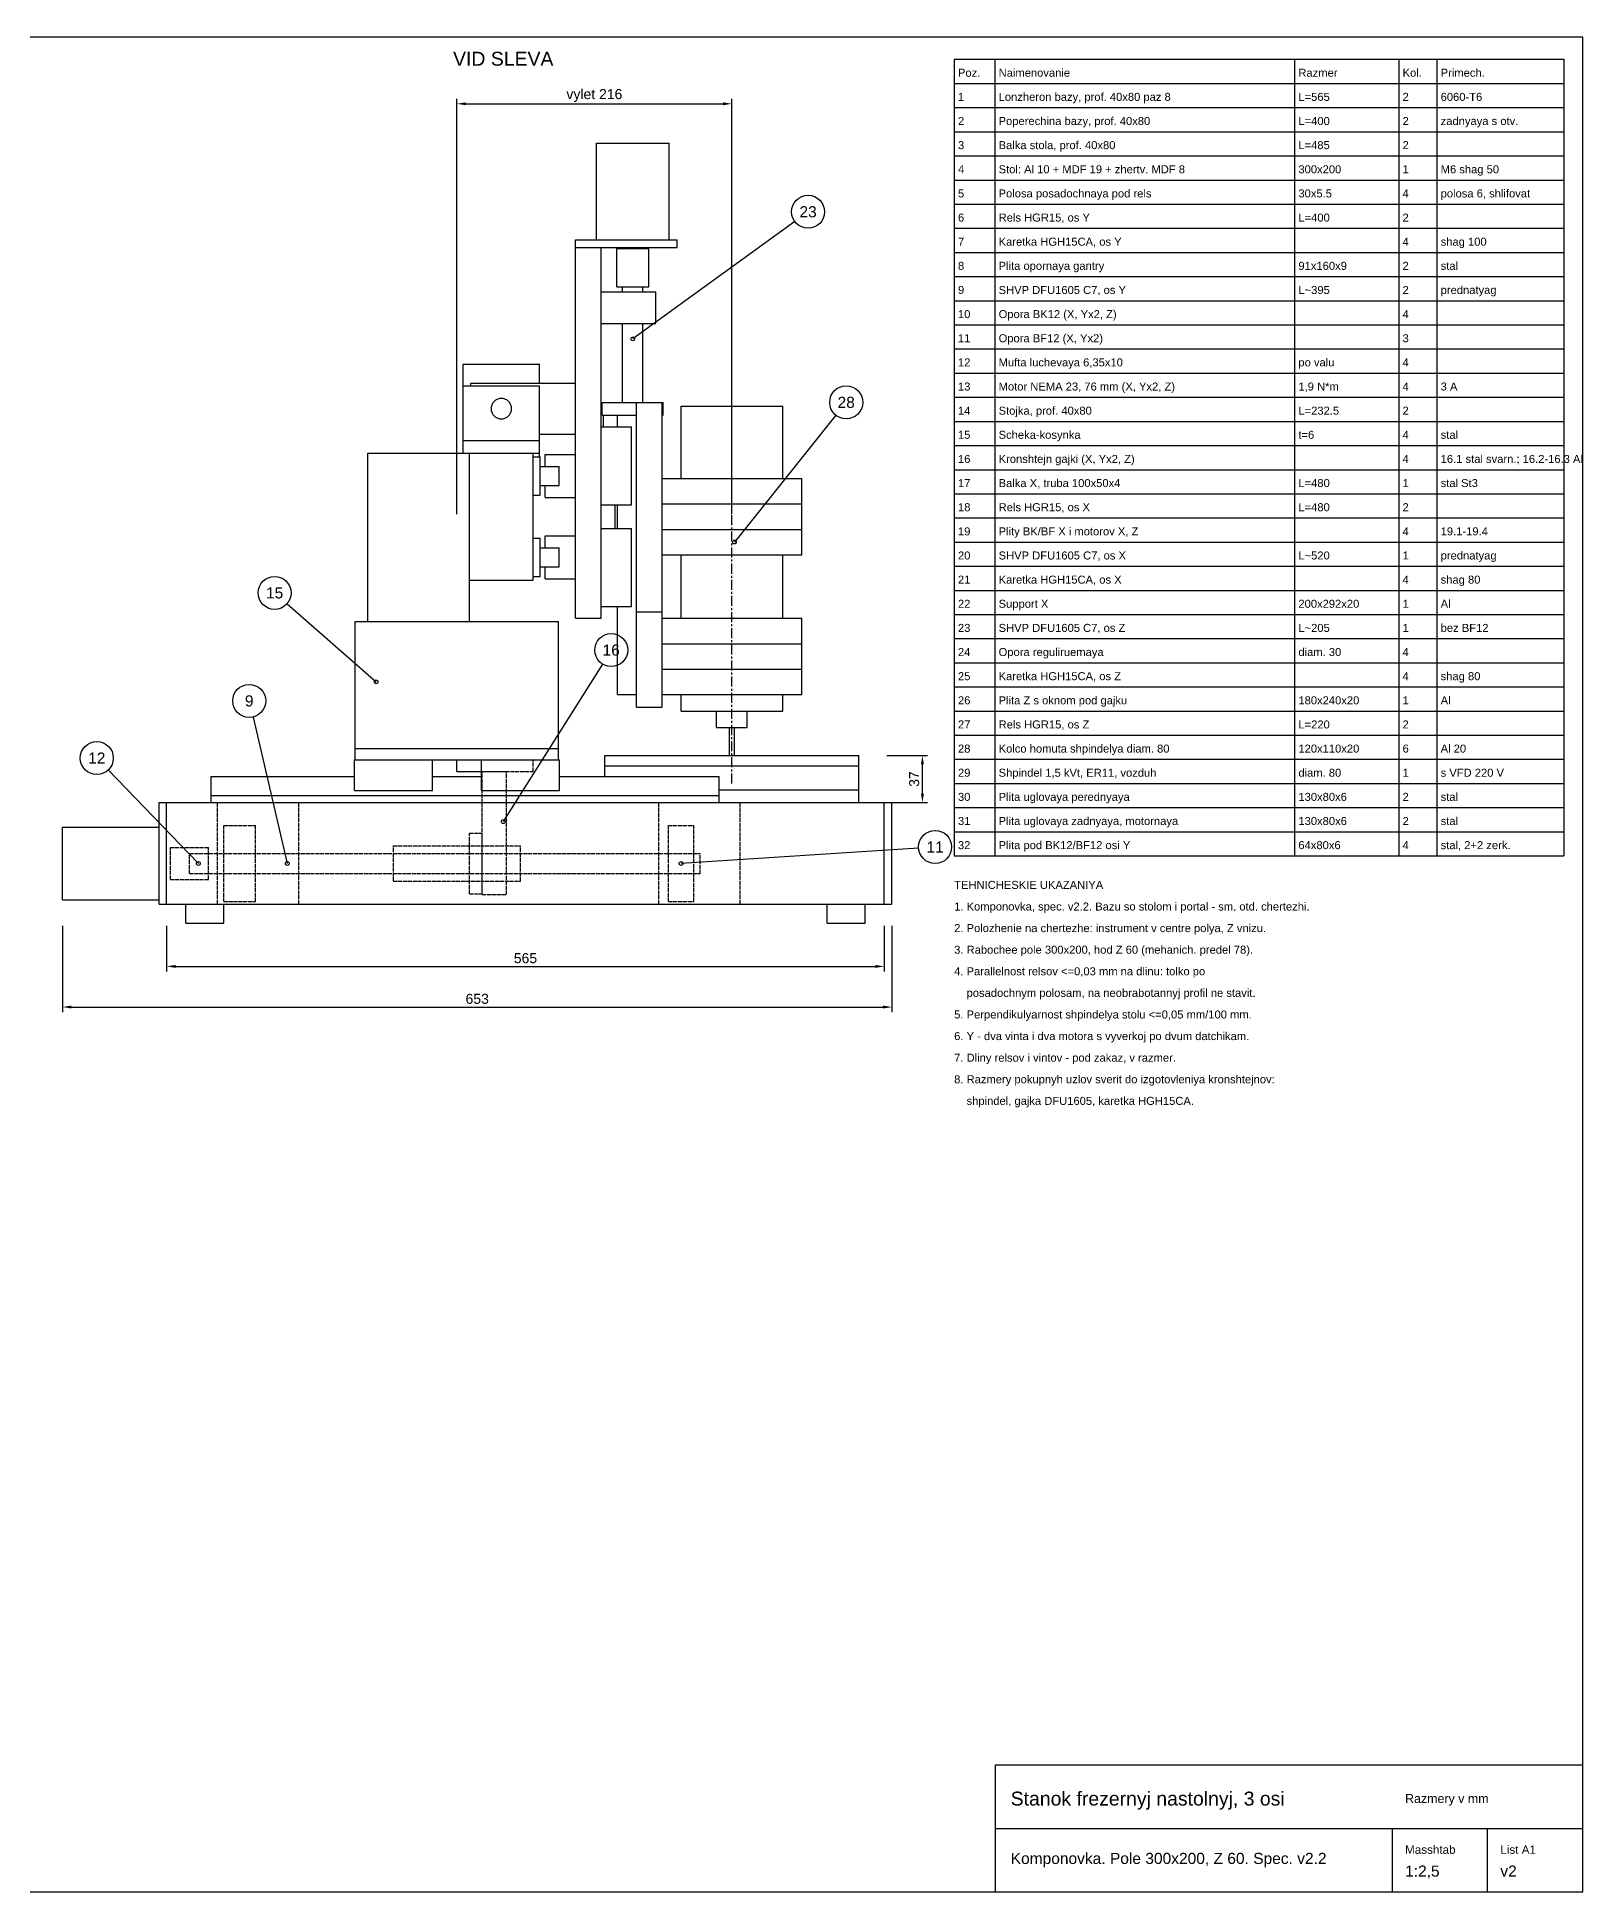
# Model space of a CAD drawing. Header units: millimetres. Extents: x 50 to 2090, y 7 to 1472.
# Drawn here: x 873 to 2090, y 12 to 1472 of the extents above; entities that cross this region are included whole.
import ezdxf
from ezdxf.enums import TextEntityAlignment as Align

# ---------------------------------------------------------------- set-up
doc = ezdxf.new("R2010")
doc.units = ezdxf.units.MM
doc.header["$LTSCALE"] = 2.5
doc.linetypes.add('CENTER', pattern=[5.08, 3.175, -0.635, 0.635, -0.635])
doc.linetypes.add('DASHED', pattern=[1.524, 1.27, -0.254])
for name, color, linetype in [('Golova', 212, 'CONTINUOUS'), ('Nevidimye', 8, 'DASHED'), ('Osevye', 8, 'CENTER'), ('Privod', 134, 'CONTINUOUS'), ('Rama', 7, 'CONTINUOUS'), ('Ramka', 7, 'CONTINUOUS'), ('Razmery', 8, 'CONTINUOUS'), ('Relsy', 5, 'CONTINUOUS'), ('SHVP', 1, 'CONTINUOUS'), ('Stol', 34, 'CONTINUOUS'), ('Tekst', 7, 'CONTINUOUS'), ('Uzly', 94, 'CONTINUOUS')]:
    doc.layers.add(name, color=color, linetype=linetype)
doc.styles.add('CHERT', font='arial.ttf')
doc.dimstyles.new('CHERT', dxfattribs={"dimtxt": 7.875, "dimasz": 7, "dimexe": 4, "dimexo": 2, "dimgap": 2.5, "dimtad": 1, "dimdec": 0, "dimtxsty": 'CHERT', "dimcen": 2.5, "dimazin": 3, "dimtfac": 1, "dimtmove": 0, "dimatfit": 3})

msp = doc.modelspace()

# ---------------------------------------------------------------- linework, layer by layer
at = {"layer": 'Golova'}
for p, q in [((1297, 1307), (1317, 1307)), ((1297, 1015), (1297, 1307)), ((1317, 1015), (1317, 1307)), ((1345, 1185), (1365, 1185)), ((1345, 1020), (1345, 1185)), ((1350, 1185), (1365, 1185)), ((1365, 1020), (1365, 1185)), ((1365, 1020), (1365, 1175)), ((1380, 1182), (1460, 1182)), ((1380, 1125), (1380, 1182)), ((1460, 1125), (1460, 1182)), ((1365, 1125), (1475, 1125)), ((1365, 1105), (1365, 1125)), ((1475, 1105), (1475, 1125)), ((1365, 1105), (1475, 1105)), ((1365, 1085), (1365, 1105)), ((1365, 1105), (1475, 1105)), ((1475, 1085), (1475, 1105)), ((1345, 1020), (1345, 1085)), ((1365, 1085), (1475, 1085)), ((1365, 1065), (1365, 1085)), ((1365, 1085), (1475, 1085)), ((1475, 1065), (1475, 1085)), ((1365, 1065), (1475, 1065)), ((1380, 1015), (1380, 1065)), ((1460, 1015), (1460, 1065)), ((1297, 1015), (1317, 1015)), ((1345, 1020), (1365, 1020)), ((1345, 945), (1345, 1020)), ((1345, 1020), (1365, 1020)), ((1345, 1020), (1365, 1020)), ((1365, 945), (1365, 1020)), ((1365, 1015), (1475, 1015)), ((1365, 995), (1365, 1015)), ((1475, 995), (1475, 1015)), ((1365, 995), (1475, 995)), ((1365, 975), (1365, 995)), ((1365, 995), (1475, 995)), ((1475, 975), (1475, 995)), ((1365, 975), (1475, 975)), ((1365, 955), (1365, 975)), ((1365, 975), (1475, 975)), ((1475, 955), (1475, 975)), ((1365, 955), (1475, 955)), ((1380, 942), (1380, 955)), ((1460, 942), (1460, 955)), ((1345, 945), (1365, 945)), ((1380, 942), (1460, 942)), ((1408, 942), (1432, 942)), ((1408, 929), (1408, 942)), ((1432, 929), (1432, 942)), ((1408, 929), (1432, 929)), ((1418, 929), (1422, 929)), ((1418, 907), (1418, 929)), ((1422, 907), (1422, 929)), ((1418, 907), (1422, 907))]:
    msp.add_line(p, q, dxfattribs=at)
at = {"layer": 'Nevidimye'}
for p, q in [((1222.8, 894.5), (1263.5, 894.5)), ((1222.8, 894.5), (1263.5, 894.5)), ((1223.5, 894.5), (1242.5, 894.5)), ((1223.5, 870), (1223.5, 894.5)), ((1223.5, 894.5), (1242.5, 894.5)), ((1223.5, 870), (1223.5, 894.5)), ((1242.5, 870), (1242.5, 894.5)), ((1242.5, 870), (1242.5, 894.5)), ((1263.5, 894.5), (1263.5, 903.5)), ((1263.5, 894.5), (1263.5, 903.5)), ((1015, 790), (1015, 870)), ((1015, 790), (1015, 870)), ((1079, 790), (1079, 870)), ((1079, 790), (1079, 870)), ((1223.5, 797.5), (1223.5, 870)), ((1223.5, 797.5), (1223.5, 870)), ((1242.5, 797.5), (1242.5, 870)), ((1242.5, 797.5), (1242.5, 870)), ((1362.5, 790), (1362.5, 870)), ((1362.5, 790), (1362.5, 870)), ((1426.5, 790), (1426.5, 870)), ((1426.5, 790), (1426.5, 870)), ((1020, 852), (1045, 852)), ((1020, 792), (1020, 852)), ((1020, 852), (1045, 852)), ((1020, 792), (1020, 852)), ((1045, 792), (1045, 852)), ((1045, 792), (1045, 852)), ((1370, 852), (1390, 852)), ((1370, 792), (1370, 852)), ((1370, 852), (1390, 852)), ((1370, 792), (1370, 852)), ((1390, 792), (1390, 852)), ((1390, 792), (1390, 852)), ((978, 834.5), (1008, 834.5)), ((978, 809.5), (978, 834.5)), ((978, 834.5), (1008, 834.5)), ((978, 809.5), (978, 834.5)), ((1008, 809.5), (1008, 834.5)), ((1008, 809.5), (1008, 834.5)), ((1153.5, 836), (1253.5, 836)), ((1153.5, 808), (1153.5, 836)), ((1153.5, 836), (1253.5, 836)), ((1153.5, 808), (1153.5, 836)), ((1213.5, 846), (1223.5, 846)), ((1213.5, 798), (1213.5, 846)), ((1213.5, 846), (1223.5, 846)), ((1213.5, 798), (1213.5, 846)), ((1223.5, 798), (1223.5, 846)), ((1223.5, 798), (1223.5, 846)), ((1253.5, 808), (1253.5, 836)), ((1253.5, 808), (1253.5, 836)), ((993, 830), (1395, 830)), ((993, 814), (993, 830)), ((993, 830), (1395, 830)), ((993, 814), (993, 830)), ((1395, 814), (1395, 830)), ((1395, 814), (1395, 830)), ((978, 809.5), (1008, 809.5)), ((978, 809.5), (1008, 809.5)), ((993, 814), (1395, 814)), ((993, 814), (1395, 814)), ((1153.5, 808), (1253.5, 808)), ((1153.5, 808), (1253.5, 808)), ((1020, 792), (1045, 792)), ((1020, 792), (1045, 792)), ((1213.5, 798), (1223.5, 798)), ((1213.5, 798), (1223.5, 798)), ((1223.5, 797.5), (1242.5, 797.5)), ((1223.5, 797.5), (1242.5, 797.5)), ((1370, 792), (1390, 792)), ((1370, 792), (1390, 792))]:
    msp.add_line(p, q, dxfattribs=at)
at = {"layer": 'Osevye'}
msp.add_line((1420, 885), (1420, 1415), dxfattribs=at)
at = {"layer": 'Privod'}
for p, q in [((1313.5, 1389), (1370.5, 1389)), ((1313.5, 1313), (1313.5, 1389)), ((1370.5, 1313), (1370.5, 1389)), ((1313.5, 1313), (1370.5, 1313)), ((1329.5, 1306), (1354.5, 1306)), ((1329.5, 1276), (1329.5, 1306)), ((1354.5, 1276), (1354.5, 1306)), ((1329.5, 1276), (1354.5, 1276)), ((893, 850.5), (969, 850.5)), ((893, 793.5), (893, 850.5)), ((893, 850.5), (969, 850.5)), ((893, 793.5), (893, 850.5)), ((969, 793.5), (969, 850.5)), ((969, 793.5), (969, 850.5)), ((893, 793.5), (969, 793.5)), ((893, 793.5), (969, 793.5))]:
    msp.add_line(p, q, dxfattribs=at)
at = {"layer": 'Rama'}
for p, q in [((1133.5, 1145), (1213.5, 1145)), ((1133.5, 1012.5), (1133.5, 1145)), ((1133.5, 1145), (1213.5, 1145)), ((1133.5, 1012.5), (1133.5, 1145)), ((1213.5, 1012.5), (1213.5, 1145)), ((1213.5, 1012.5), (1213.5, 1145)), ((1213.5, 1145), (1263.5, 1145)), ((1213.5, 1045), (1213.5, 1145)), ((1263.5, 1045), (1263.5, 1145)), ((1213.5, 1045), (1263.5, 1045)), ((1133.5, 912.5), (1213.5, 912.5)), ((1133.5, 912.5), (1213.5, 912.5)), ((975, 870), (1540, 870)), ((975, 790), (975, 870)), ((975, 870), (1540, 870)), ((975, 790), (975, 870)), ((975, 870), (1015, 870)), ((975, 790), (975, 870)), ((1015, 870), (1500, 870)), ((1015, 870), (1500, 870)), ((1500, 870), (1540, 870)), ((1540, 790), (1540, 870)), ((1540, 790), (1540, 870)), ((1540, 790), (1540, 870)), ((975, 790), (1540, 790)), ((975, 790), (1540, 790)), ((975, 790), (1015, 790)), ((990, 790), (1020, 790)), ((990, 775), (990, 790)), ((990, 790), (1020, 790)), ((990, 775), (990, 790)), ((1015, 790), (1500, 790)), ((1015, 790), (1500, 790)), ((1020, 775), (1020, 790)), ((1020, 775), (1020, 790)), ((1495, 790), (1525, 790)), ((1495, 775), (1495, 790)), ((1495, 790), (1525, 790)), ((1495, 775), (1495, 790)), ((1500, 790), (1540, 790)), ((1525, 775), (1525, 790)), ((1525, 775), (1525, 790)), ((990, 775), (1020, 775)), ((990, 775), (1020, 775)), ((1495, 775), (1525, 775)), ((1495, 775), (1525, 775))]:
    msp.add_line(p, q, dxfattribs=at)
at = {"layer": 'Ramka'}
for p, q in [((2090, 1472.5), (50, 1472.5)), ((2090, 12.5), (2090, 1472.5)), ((1595, 1455), (2075, 1455)), ((1595, 1455), (1595, 828)), ((1627, 1455), (1627, 828)), ((1863, 1455), (1863, 828)), ((1945, 1455), (1945, 828)), ((1975, 1455), (1975, 828)), ((2075, 1455), (2075, 828)), ((1595, 1436), (2075, 1436)), ((1595, 1417), (2075, 1417)), ((1595, 1398), (2075, 1398)), ((1595, 1379), (2075, 1379)), ((1595, 1360), (2075, 1360)), ((1595, 1341), (2075, 1341)), ((1595, 1322), (2075, 1322)), ((1595, 1303), (2075, 1303)), ((1595, 1284), (2075, 1284)), ((1595, 1265), (2075, 1265)), ((1595, 1246), (2075, 1246)), ((1595, 1227), (2075, 1227)), ((1595, 1208), (2075, 1208)), ((1595, 1189), (2075, 1189)), ((1595, 1170), (2075, 1170)), ((1595, 1151), (2075, 1151)), ((1595, 1132), (2075, 1132)), ((1595, 1113), (2075, 1113)), ((1595, 1094), (2075, 1094)), ((1595, 1075), (2075, 1075)), ((1595, 1056), (2075, 1056)), ((1595, 1037), (2075, 1037)), ((1595, 1018), (2075, 1018)), ((1595, 999), (2075, 999)), ((1595, 980), (2075, 980)), ((1595, 961), (2075, 961)), ((1595, 942), (2075, 942)), ((1595, 923), (2075, 923)), ((1595, 904), (2075, 904)), ((1595, 885), (2075, 885)), ((1595, 866), (2075, 866)), ((1595, 847), (2075, 847)), ((1595, 828), (2075, 828)), ((1627.5, 12.5), (1627.5, 112.5)), ((1627.5, 112.5), (2090, 112.5)), ((1627.5, 62.5), (2090, 62.5)), ((1940, 12.5), (1940, 62.5)), ((2015, 12.5), (2015, 62.5)), ((50, 12.5), (2090, 12.5))]:
    msp.add_line(p, q, dxfattribs=at)
at = {"layer": 'Relsy'}
for p, q in [((1330, 1175), (1345, 1175)), ((1330, 1165.7), (1330, 1175)), ((1345, 955), (1345, 1175)), ((1263.5, 1142), (1269, 1142)), ((1263.5, 1112), (1263.5, 1142)), ((1269, 1112), (1269, 1142)), ((1269, 1134.5), (1284, 1134.5)), ((1269, 1119.5), (1269, 1134.5)), ((1284, 1119.5), (1284, 1134.5)), ((1263.5, 1112), (1269, 1112)), ((1269, 1119.5), (1284, 1119.5)), ((1330, 1085.7), (1330, 1104.3)), ((1345, 955), (1345, 1085)), ((1263.5, 1078), (1269, 1078)), ((1263.5, 1048), (1263.5, 1078)), ((1269, 1048), (1269, 1078)), ((1269, 1070.5), (1284, 1070.5)), ((1269, 1055.5), (1269, 1070.5)), ((1284, 1055.5), (1284, 1070.5)), ((1269, 1055.5), (1284, 1055.5)), ((1263.5, 1048), (1269, 1048)), ((1330, 955), (1330, 1024.3)), ((1330, 955), (1330, 1024.3)), ((1330, 955), (1345, 955)), ((1330, 955), (1345, 955)), ((1010, 890.5), (1122.8, 890.5)), ((1010, 875.5), (1010, 890.5)), ((1010, 890.5), (1122.8, 890.5)), ((1010, 875.5), (1010, 890.5)), ((1184.2, 890.5), (1222.8, 890.5)), ((1184.2, 890.5), (1222.8, 890.5)), ((1284.2, 890.5), (1410, 890.5)), ((1284.2, 890.5), (1320, 890.5)), ((1410, 875.5), (1410, 890.5)), ((1010, 875.5), (1410, 875.5)), ((1010, 870), (1010, 875.5)), ((1010, 875.5), (1410, 875.5)), ((1010, 875.5), (1223.5, 875.5)), ((1010, 870), (1010, 875.5)), ((1010, 875.5), (1223.5, 875.5)), ((1010, 870), (1410, 870)), ((1010, 870), (1410, 870)), ((1242.5, 875.5), (1320, 875.5)), ((1242.5, 875.5), (1320, 875.5)), ((1410, 870), (1410, 875.5))]:
    msp.add_line(p, q, dxfattribs=at)
at = {"layer": 'SHVP'}
for p, q in [((1334, 1272), (1334, 1276)), ((1350, 1272), (1350, 1276)), ((1334, 1185), (1334, 1247)), ((1350, 1185), (1350, 1247)), ((1231, 1182.7), (1230.8, 1182.1)), ((1231.2, 1183.4), (1231, 1182.7)), ((1231.6, 1184), (1231.2, 1183.4)), ((1231.9, 1184.6), (1231.6, 1184)), ((1232.4, 1185.1), (1231.9, 1184.6)), ((1232.8, 1185.7), (1232.4, 1185.1)), ((1233.4, 1186.1), (1232.8, 1185.7)), ((1233.9, 1186.6), (1233.4, 1186.1)), ((1234.5, 1186.9), (1233.9, 1186.6)), ((1235.1, 1187.3), (1234.5, 1186.9)), ((1235.8, 1187.5), (1235.1, 1187.3)), ((1236.4, 1187.7), (1235.8, 1187.5)), ((1237.1, 1187.9), (1236.4, 1187.7)), ((1237.8, 1188), (1237.1, 1187.9)), ((1238.5, 1188), (1237.8, 1188)), ((1239.2, 1188), (1238.5, 1188)), ((1239.9, 1187.9), (1239.2, 1188)), ((1240.6, 1187.7), (1239.9, 1187.9)), ((1241.2, 1187.5), (1240.6, 1187.7)), ((1241.9, 1187.3), (1241.2, 1187.5)), ((1242.5, 1186.9), (1241.9, 1187.3)), ((1243.1, 1186.6), (1242.5, 1186.9)), ((1243.6, 1186.1), (1243.1, 1186.6)), ((1244.2, 1185.7), (1243.6, 1186.1)), ((1244.6, 1185.1), (1244.2, 1185.7)), ((1245.1, 1184.6), (1244.6, 1185.1)), ((1245.4, 1184), (1245.1, 1184.6)), ((1245.8, 1183.4), (1245.4, 1184)), ((1246, 1182.7), (1245.8, 1183.4)), ((1246.2, 1182.1), (1246, 1182.7)), ((1318, 1185), (1366, 1185)), ((1318, 1175), (1318, 1185)), ((1328, 1185), (1356, 1185)), ((1366, 1175), (1366, 1185)), ((1230.6, 1181.4), (1230.5, 1180.7)), ((1230.5, 1180.7), (1230.5, 1180)), ((1230.5, 1180), (1230.5, 1179.3)), ((1230.5, 1179.3), (1230.6, 1178.6)), ((1230.8, 1182.1), (1230.6, 1181.4)), ((1230.6, 1178.6), (1230.8, 1177.9)), ((1230.8, 1177.9), (1231, 1177.3)), ((1231, 1177.3), (1231.2, 1176.6)), ((1231.2, 1176.6), (1231.6, 1176)), ((1231.6, 1176), (1231.9, 1175.4)), ((1231.9, 1175.4), (1232.4, 1174.9)), ((1232.4, 1174.9), (1232.8, 1174.3)), ((1232.8, 1174.3), (1233.4, 1173.9)), ((1233.4, 1173.9), (1233.9, 1173.4)), ((1233.9, 1173.4), (1234.5, 1173.1)), ((1234.5, 1173.1), (1235.1, 1172.7)), ((1235.1, 1172.7), (1235.8, 1172.5)), ((1235.8, 1172.5), (1236.4, 1172.3)), ((1236.4, 1172.3), (1237.1, 1172.1)), ((1237.1, 1172.1), (1237.8, 1172)), ((1237.8, 1172), (1238.5, 1172)), ((1238.5, 1172), (1239.2, 1172)), ((1239.2, 1172), (1239.9, 1172.1)), ((1239.9, 1172.1), (1240.6, 1172.3)), ((1240.6, 1172.3), (1241.2, 1172.5)), ((1241.2, 1172.5), (1241.9, 1172.7)), ((1241.9, 1172.7), (1242.5, 1173.1)), ((1242.5, 1173.1), (1243.1, 1173.4)), ((1243.1, 1173.4), (1243.6, 1173.9)), ((1243.6, 1173.9), (1244.2, 1174.3)), ((1244.2, 1174.3), (1244.6, 1174.9)), ((1244.6, 1174.9), (1245.1, 1175.4)), ((1245.1, 1175.4), (1245.4, 1176)), ((1245.4, 1176), (1245.8, 1176.6)), ((1245.8, 1176.6), (1246, 1177.3)), ((1246, 1177.3), (1246.2, 1177.9)), ((1246.4, 1181.4), (1246.2, 1182.1)), ((1246.2, 1177.9), (1246.4, 1178.6)), ((1246.5, 1180.7), (1246.4, 1181.4)), ((1246.4, 1178.6), (1246.5, 1179.3)), ((1246.5, 1180), (1246.5, 1180.7)), ((1246.5, 1179.3), (1246.5, 1180)), ((1318, 1175), (1345, 1175)), ((1365, 1175), (1366, 1175)), ((1328, 1085.7), (1328, 1104.3))]:
    msp.add_line(p, q, dxfattribs=at)
at = {"layer": 'Stol'}
for p, q in [((1320, 907), (1520, 907)), ((1320, 899), (1320, 907)), ((1520, 899), (1520, 907)), ((1320, 899), (1520, 899)), ((1320, 890.5), (1320, 899)), ((1320, 899), (1520, 899)), ((1520, 880), (1520, 899)), ((1410, 880), (1520, 880)), ((1410, 880), (1520, 880)), ((1520, 870), (1520, 880)), ((1320, 870), (1520, 870))]:
    msp.add_line(p, q, dxfattribs=at)
at = {"layer": 'Tekst'}
for p, q in [((1469.5, 1327.4), (1342, 1235)), ((1501.9, 1174.8), (1422, 1075)), ((1069.8, 1026.4), (1140, 965)), ((1318.1, 979), (1240, 855)), ((1043, 937.3), (1070, 822)), ((929, 895.6), (1000, 822)), ((1567, 834.2), (1380, 822))]:
    msp.add_line(p, q, dxfattribs=at)
for centre, radius in [((1480, 1335), 13), ((1342, 1235), 1.5), ((1510, 1185), 13), ((1422, 1075), 1.5), ((1060, 1035), 13), ((1325, 990), 13), ((1140, 965), 1.5), ((1040, 950), 13), ((920, 905), 13), ((1240, 855), 1.5), ((1580, 835), 13), ((1000, 822), 1.5), ((1070, 822), 1.5), ((1380, 822), 1.5)]:
    msp.add_circle(centre, radius, dxfattribs=at)
at = {"layer": 'Uzly'}
for p, q in [((1297, 1313), (1377, 1313)), ((1297, 1307), (1297, 1313)), ((1297, 1307), (1377, 1307)), ((1377, 1307), (1377, 1313)), ((1317, 1272), (1360, 1272)), ((1317, 1247), (1317, 1272)), ((1360, 1247), (1360, 1272)), ((1317, 1247), (1360, 1247)), ((1208.5, 1215), (1268.5, 1215)), ((1208.5, 1145), (1208.5, 1215)), ((1268.5, 1200), (1268.5, 1215)), ((1208.5, 1198), (1268.5, 1198)), ((1208.5, 1155), (1208.5, 1198)), ((1208.5, 1198), (1214.5, 1198)), ((1208.5, 1155), (1208.5, 1198)), ((1214.5, 1200), (1297, 1200)), ((1214.5, 1198), (1214.5, 1200)), ((1268.5, 1155), (1268.5, 1198)), ((1297, 1160), (1297, 1200)), ((1319, 1175), (1345, 1175)), ((1319, 1165.7), (1319, 1175)), ((1345, 1145), (1345, 1175)), ((1208.5, 1155), (1268.5, 1155)), ((1208.5, 1145), (1208.5, 1155)), ((1208.5, 1155), (1268.5, 1155)), ((1208.5, 1145), (1208.5, 1155)), ((1208.5, 1155), (1268.5, 1155)), ((1208.5, 1155), (1268.5, 1155)), ((1268.5, 1155), (1268.5, 1160)), ((1268.5, 1142), (1268.5, 1160)), ((1268.5, 1160), (1297, 1160)), ((1268.5, 1145), (1268.5, 1155)), ((1268.5, 1145), (1268.5, 1155)), ((1317, 1165.7), (1341, 1165.7)), ((1317, 1104.3), (1317, 1165.7)), ((1317, 1165.7), (1319, 1165.7)), ((1317, 1104.3), (1317, 1165.7)), ((1341, 1104.3), (1341, 1165.7)), ((1208.5, 1145), (1268.5, 1145)), ((1208.5, 1145), (1268.5, 1145)), ((1273, 1144), (1297, 1144)), ((1273, 1134.5), (1273, 1144)), ((1273, 1144), (1297, 1144)), ((1273, 1134.5), (1273, 1144)), ((1297, 1110), (1297, 1144)), ((1297, 1110), (1297, 1144)), ((1273, 1110), (1273, 1119.5)), ((1273, 1110), (1273, 1119.5)), ((1273, 1110), (1297, 1110)), ((1273, 1110), (1297, 1110)), ((1317, 1104.3), (1341, 1104.3)), ((1317, 1104.3), (1328, 1104.3)), ((1317, 1085.7), (1341, 1085.7)), ((1317, 1024.3), (1317, 1085.7)), ((1317, 1085.7), (1328, 1085.7)), ((1317, 1024.3), (1317, 1085.7)), ((1341, 1024.3), (1341, 1085.7)), ((1273, 1080), (1297, 1080)), ((1273, 1070.5), (1273, 1080)), ((1273, 1080), (1297, 1080)), ((1273, 1070.5), (1273, 1080)), ((1297, 1046), (1297, 1080)), ((1297, 1046), (1297, 1080)), ((1273, 1046), (1273, 1055.5)), ((1273, 1046), (1273, 1055.5)), ((1273, 1046), (1297, 1046)), ((1273, 1046), (1297, 1046)), ((1317, 1024.3), (1341, 1024.3)), ((1317, 1024.3), (1330, 1024.3)), ((1123.5, 1012.5), (1133.5, 1012.5)), ((1123.5, 912.5), (1123.5, 1012.5)), ((1123.5, 1012.5), (1283.5, 1012.5)), ((1123.5, 912.5), (1123.5, 1012.5)), ((1123.5, 1012.5), (1133.5, 1012.5)), ((1123.5, 912.5), (1123.5, 1012.5)), ((1123.5, 1012.5), (1133.5, 1012.5)), ((1123.5, 912.5), (1123.5, 1012.5)), ((1213.5, 1012.5), (1283.5, 1012.5)), ((1213.5, 1012.5), (1283.5, 1012.5)), ((1213.5, 1012.5), (1283.5, 1012.5)), ((1283.5, 912.5), (1283.5, 1012.5)), ((1283.5, 912.5), (1283.5, 1012.5)), ((1283.5, 912.5), (1283.5, 1012.5)), ((1283.5, 912.5), (1283.5, 1012.5)), ((1123.5, 912.5), (1283.5, 912.5)), ((1123.5, 903.5), (1123.5, 912.5)), ((1123.5, 912.5), (1283.5, 912.5)), ((1123.5, 912.5), (1283.5, 912.5)), ((1123.5, 912.5), (1283.5, 912.5)), ((1123.5, 903.5), (1123.5, 912.5)), ((1123.5, 912.5), (1283.5, 912.5)), ((1123.5, 912.5), (1283.5, 912.5)), ((1283.5, 903.5), (1283.5, 912.5)), ((1283.5, 903.5), (1283.5, 912.5)), ((1122.8, 903.5), (1184.2, 903.5)), ((1122.8, 879.5), (1122.8, 903.5)), ((1122.8, 903.5), (1184.2, 903.5)), ((1122.8, 890.5), (1122.8, 903.5)), ((1123.5, 903.5), (1283.5, 903.5)), ((1123.5, 903.5), (1283.5, 903.5)), ((1184.2, 879.5), (1184.2, 903.5)), ((1184.2, 890.5), (1184.2, 903.5)), ((1203.5, 903.5), (1263.5, 903.5)), ((1203.5, 894.5), (1203.5, 903.5)), ((1203.5, 903.5), (1263.5, 903.5)), ((1203.5, 894.5), (1203.5, 903.5)), ((1203.5, 894.5), (1222.8, 894.5)), ((1203.5, 894.5), (1222.8, 894.5)), ((1222.8, 903.5), (1284.2, 903.5)), ((1222.8, 879.5), (1222.8, 903.5)), ((1222.8, 903.5), (1284.2, 903.5)), ((1222.8, 890.5), (1222.8, 894.5)), ((1284.2, 879.5), (1284.2, 903.5)), ((1284.2, 890.5), (1284.2, 903.5)), ((1122.8, 879.5), (1184.2, 879.5)), ((1222.8, 879.5), (1284.2, 879.5)), ((969, 870), (975, 870)), ((969, 790), (969, 870)), ((969, 870), (975, 870)), ((969, 790), (969, 870)), ((975, 790), (975, 870)), ((975, 790), (975, 870)), ((1015, 870), (1079, 870)), ((1015, 870), (1079, 870)), ((1223.5, 870), (1242.5, 870)), ((1223.5, 870), (1242.5, 870)), ((1223.5, 870), (1242.5, 870)), ((1223.5, 870), (1242.5, 870)), ((1362.5, 870), (1426.5, 870)), ((1362.5, 870), (1426.5, 870)), ((1540, 870), (1546, 870)), ((1540, 790), (1540, 870)), ((1540, 870), (1546, 870)), ((1540, 790), (1540, 870)), ((1546, 790), (1546, 870)), ((1546, 790), (1546, 870)), ((969, 790), (975, 790)), ((969, 790), (975, 790)), ((1015, 790), (1079, 790)), ((1015, 790), (1079, 790)), ((1362.5, 790), (1426.5, 790)), ((1362.5, 790), (1426.5, 790)), ((1540, 790), (1546, 790)), ((1540, 790), (1546, 790))]:
    msp.add_line(p, q, dxfattribs=at)

# ---------------------------------------------------------------- texts
at = {"layer": 'Tekst', "style": 'CHERT'}
msp.add_text('VID SLEVA', height=10.94, dxfattribs=at).set_placement((1240, 1450), align=Align.CENTER)
for s, height, p in [('Poz.', 6.3, (1598, 1441.3)), ('Naimenovanie', 6.3, (1630, 1441.3)), ('Razmer', 6.3, (1866, 1441.3)), ('Kol.', 6.3, (1948, 1441.3)), ('Primech.', 6.3, (1978, 1441.3)), ('1', 6.3, (1598, 1422.3)), ('Lonzheron bazy, prof. 40x80 paz 8', 6.3, (1630, 1422.3)), ('L=565', 6.3, (1866, 1422.3)), ('2', 6.3, (1948, 1422.3)), ('6060-T6', 6.3, (1978, 1422.3)), ('2', 6.3, (1598, 1403.3)), ('Poperechina bazy, prof. 40x80', 6.3, (1630, 1403.3)), ('L=400', 6.3, (1866, 1403.3)), ('2', 6.3, (1948, 1403.3)), ('zadnyaya s otv.', 6.3, (1978, 1403.3)), ('3', 6.3, (1598, 1384.3)), ('Balka stola, prof. 40x80', 6.3, (1630, 1384.3)), ('L=485', 6.3, (1866, 1384.3)), ('2', 6.3, (1948, 1384.3)), ('4', 6.3, (1598, 1365.3)), ('Stol: Al 10 + MDF 19 + zhertv. MDF 8', 6.3, (1630, 1365.3)), ('300x200', 6.3, (1866, 1365.3)), ('1', 6.3, (1948, 1365.3)), ('M6 shag 50', 6.3, (1978, 1365.3)), ('5', 6.3, (1598, 1346.3)), ('Polosa posadochnaya pod rels', 6.3, (1630, 1346.3)), ('30x5.5', 6.3, (1866, 1346.3)), ('4', 6.3, (1948, 1346.3)), ('polosa 6, shlifovat', 6.3, (1978, 1346.3)), ('6', 6.3, (1598, 1327.3)), ('Rels HGR15, os Y', 6.3, (1630, 1327.3)), ('L=400', 6.3, (1866, 1327.3)), ('2', 6.3, (1948, 1327.3)), ('7', 6.3, (1598, 1308.3)), ('Karetka HGH15CA, os Y', 6.3, (1630, 1308.3)), ('4', 6.3, (1948, 1308.3)), ('shag 100', 6.3, (1978, 1308.3)), ('8', 6.3, (1598, 1289.3)), ('Plita opornaya gantry', 6.3, (1630, 1289.3)), ('91x160x9', 6.3, (1866, 1289.3)), ('2', 6.3, (1948, 1289.3)), ('stal', 6.3, (1978, 1289.3)), ('9', 6.3, (1598, 1270.3)), ('SHVP DFU1605 C7, os Y', 6.3, (1630, 1270.3)), ('L~395', 6.3, (1866, 1270.3)), ('2', 6.3, (1948, 1270.3)), ('prednatyag', 6.3, (1978, 1270.3)), ('10', 6.3, (1598, 1251.3)), ('Opora BK12 (X, Yx2, Z)', 6.3, (1630, 1251.3)), ('4', 6.3, (1948, 1251.3)), ('11', 6.3, (1598, 1232.3)), ('Opora BF12 (X, Yx2)', 6.3, (1630, 1232.3)), ('3', 6.3, (1948, 1232.3)), ('12', 6.3, (1598, 1213.3)), ('Mufta luchevaya 6,35x10', 6.3, (1630, 1213.3)), ('po valu', 6.3, (1866, 1213.3)), ('4', 6.3, (1948, 1213.3)), ('13', 6.3, (1598, 1194.3)), ('Motor NEMA 23, 76 mm (X, Yx2, Z)', 6.3, (1630, 1194.3)), ('1,9 N*m', 6.3, (1866, 1194.3)), ('4', 6.3, (1948, 1194.3)), ('3 A', 6.3, (1978, 1194.3)), ('14', 6.3, (1598, 1175.3)), ('Stojka, prof. 40x80', 6.3, (1630, 1175.3)), ('L=232.5', 6.3, (1866, 1175.3)), ('2', 6.3, (1948, 1175.3)), ('15', 6.3, (1598, 1156.3)), ('Scheka-kosynka', 6.3, (1630, 1156.3)), ('t=6', 6.3, (1866, 1156.3)), ('4', 6.3, (1948, 1156.3)), ('stal', 6.3, (1978, 1156.3)), ('16', 6.3, (1598, 1137.3)), ('Kronshtejn gajki (X, Yx2, Z)', 6.3, (1630, 1137.3)), ('4', 6.3, (1948, 1137.3)), ('16.1 stal svarn.; 16.2-16.3 Al', 6.3, (1978, 1137.3)), ('17', 6.3, (1598, 1118.3)), ('Balka X, truba 100x50x4', 6.3, (1630, 1118.3)), ('L=480', 6.3, (1866, 1118.3)), ('1', 6.3, (1948, 1118.3)), ('stal St3', 6.3, (1978, 1118.3)), ('18', 6.3, (1598, 1099.3)), ('Rels HGR15, os X', 6.3, (1630, 1099.3)), ('L=480', 6.3, (1866, 1099.3)), ('2', 6.3, (1948, 1099.3)), ('19', 6.3, (1598, 1080.3)), ('Plity BK/BF X i motorov X, Z', 6.3, (1630, 1080.3)), ('4', 6.3, (1948, 1080.3)), ('19.1-19.4', 6.3, (1978, 1080.3)), ('20', 6.3, (1598, 1061.3)), ('SHVP DFU1605 C7, os X', 6.3, (1630, 1061.3)), ('L~520', 6.3, (1866, 1061.3)), ('1', 6.3, (1948, 1061.3)), ('prednatyag', 6.3, (1978, 1061.3)), ('21', 6.3, (1598, 1042.3)), ('Karetka HGH15CA, os X', 6.3, (1630, 1042.3)), ('4', 6.3, (1948, 1042.3)), ('shag 80', 6.3, (1978, 1042.3)), ('22', 6.3, (1598, 1023.3)), ('Support X', 6.3, (1630, 1023.3)), ('200x292x20', 6.3, (1866, 1023.3)), ('1', 6.3, (1948, 1023.3)), ('Al', 6.3, (1978, 1023.3)), ('23', 6.3, (1598, 1004.3)), ('SHVP DFU1605 C7, os Z', 6.3, (1630, 1004.3)), ('L~205', 6.3, (1866, 1004.3)), ('1', 6.3, (1948, 1004.3)), ('bez BF12', 6.3, (1978, 1004.3)), ('24', 6.3, (1598, 985.3)), ('Opora reguliruemaya', 6.3, (1630, 985.3)), ('diam. 30', 6.3, (1866, 985.3)), ('4', 6.3, (1948, 985.3)), ('25', 6.3, (1598, 966.3)), ('Karetka HGH15CA, os Z', 6.3, (1630, 966.3)), ('4', 6.3, (1948, 966.3)), ('shag 80', 6.3, (1978, 966.3)), ('26', 6.3, (1598, 947.3)), ('Plita Z s oknom pod gajku', 6.3, (1630, 947.3)), ('180x240x20', 6.3, (1866, 947.3)), ('1', 6.3, (1948, 947.3)), ('Al', 6.3, (1978, 947.3)), ('27', 6.3, (1598, 928.3)), ('Rels HGR15, os Z', 6.3, (1630, 928.3)), ('L=220', 6.3, (1866, 928.3)), ('2', 6.3, (1948, 928.3)), ('28', 6.3, (1598, 909.3)), ('Kolco homuta shpindelya diam. 80', 6.3, (1630, 909.3)), ('120x110x20', 6.3, (1866, 909.3)), ('6', 6.3, (1948, 909.3)), ('Al 20', 6.3, (1978, 909.3)), ('29', 6.3, (1598, 890.3)), ('Shpindel 1,5 kVt, ER11, vozduh', 6.3, (1630, 890.3)), ('diam. 80', 6.3, (1866, 890.3)), ('1', 6.3, (1948, 890.3)), ('s VFD 220 V', 6.3, (1978, 890.3)), ('30', 6.3, (1598, 871.3)), ('Plita uglovaya perednyaya', 6.3, (1630, 871.3)), ('130x80x6', 6.3, (1866, 871.3)), ('2', 6.3, (1948, 871.3)), ('stal', 6.3, (1978, 871.3)), ('31', 6.3, (1598, 852.3)), ('Plita uglovaya zadnyaya, motornaya', 6.3, (1630, 852.3)), ('130x80x6', 6.3, (1866, 852.3)), ('2', 6.3, (1948, 852.3)), ('stal', 6.3, (1978, 852.3)), ('32', 6.3, (1598, 833.3)), ('Plita pod BK12/BF12 osi Y', 6.3, (1630, 833.3)), ('64x80x6', 6.3, (1866, 833.3)), ('4', 6.3, (1948, 833.3)), ('stal, 2+2 zerk.', 6.3, (1978, 833.3)), ('TEHNICHESKIE UKAZANIYA', 6.3, (1595, 802)), ('1. Komponovka, spec. v2.2. Bazu so stolom i portal - sm. otd. chertezhi.', 6.3, (1595, 785)), ('2. Polozhenie na chertezhe: instrument v centre polya, Z vnizu.', 6.3, (1595, 768)), ('3. Rabochee pole 300x200, hod Z 60 (mehanich. predel 78).', 6.3, (1595, 751)), ('4. Parallelnost relsov <=0,03 mm na dlinu: tolko po', 6.3, (1595, 734)), ('    posadochnym polosam, na neobrabotannyj profil ne stavit.', 6.3, (1595, 717)), ('5. Perpendikulyarnost shpindelya stolu <=0,05 mm/100 mm.', 6.3, (1595, 700)), ('6. Y - dva vinta i dva motora s vyverkoj po dvum datchikam.', 6.3, (1595, 683)), ('7. Dliny relsov i vintov - pod zakaz, v razmer.', 6.3, (1595, 666)), ('8. Razmery pokupnyh uzlov sverit do izgotovleniya kronshtejnov:', 6.3, (1595, 649)), ('    shpindel, gajka DFU1605, karetka HGH15CA.', 6.3, (1595, 632)), ('Stanok frezernyj nastolnyj, 3 osi', 10.938, (1639.5, 80.5)), ('Razmery v mm', 7, (1950, 82.5)), ('Masshtab', 6.56, (1950, 42.5)), ('List A1', 6.56, (2025, 42.5)), ('Komponovka. Pole 300x200, Z 60. Spec. v2.2', 8.75, (1639.5, 34.5)), ('1:2,5', 8.75, (1950, 24.5)), ('v2', 8.75, (2025, 24.5))]:
    msp.add_text(s, height=height, dxfattribs=at).set_placement(p)
for s, p in [('23', (1480, 1335)), ('28', (1510, 1185)), ('15', (1060, 1035)), ('16', (1325, 990)), ('9', (1040, 950)), ('12', (920, 905)), ('11', (1580, 835))]:
    msp.add_text(s, height=8.75, dxfattribs=at).set_placement(p, align=Align.MIDDLE_CENTER)

# ---------------------------------------------------------------- dimensions: what is measured, and where the dimension line sits
at = {"layer": 'Razmery'}
msp.add_linear_dim(base=(1203.5, 1420), p1=(1203.5, 1095), p2=(1420, 1095), text='vylet 216', dimstyle='CHERT', dxfattribs=at).render()
msp.add_linear_dim(base=(1570, 870), p1=(1540, 870), p2=(1540, 907), angle=90, dimstyle='CHERT', dxfattribs=at).render()
for base, p1, p2 in [((893, 709), (893, 775), (1546, 775)), ((975, 741), (975, 775), (1540, 775))]:
    msp.add_linear_dim(base=base, p1=p1, p2=p2, dimstyle='CHERT', dxfattribs=at).render()

doc.saveas('drawing.dxf')
